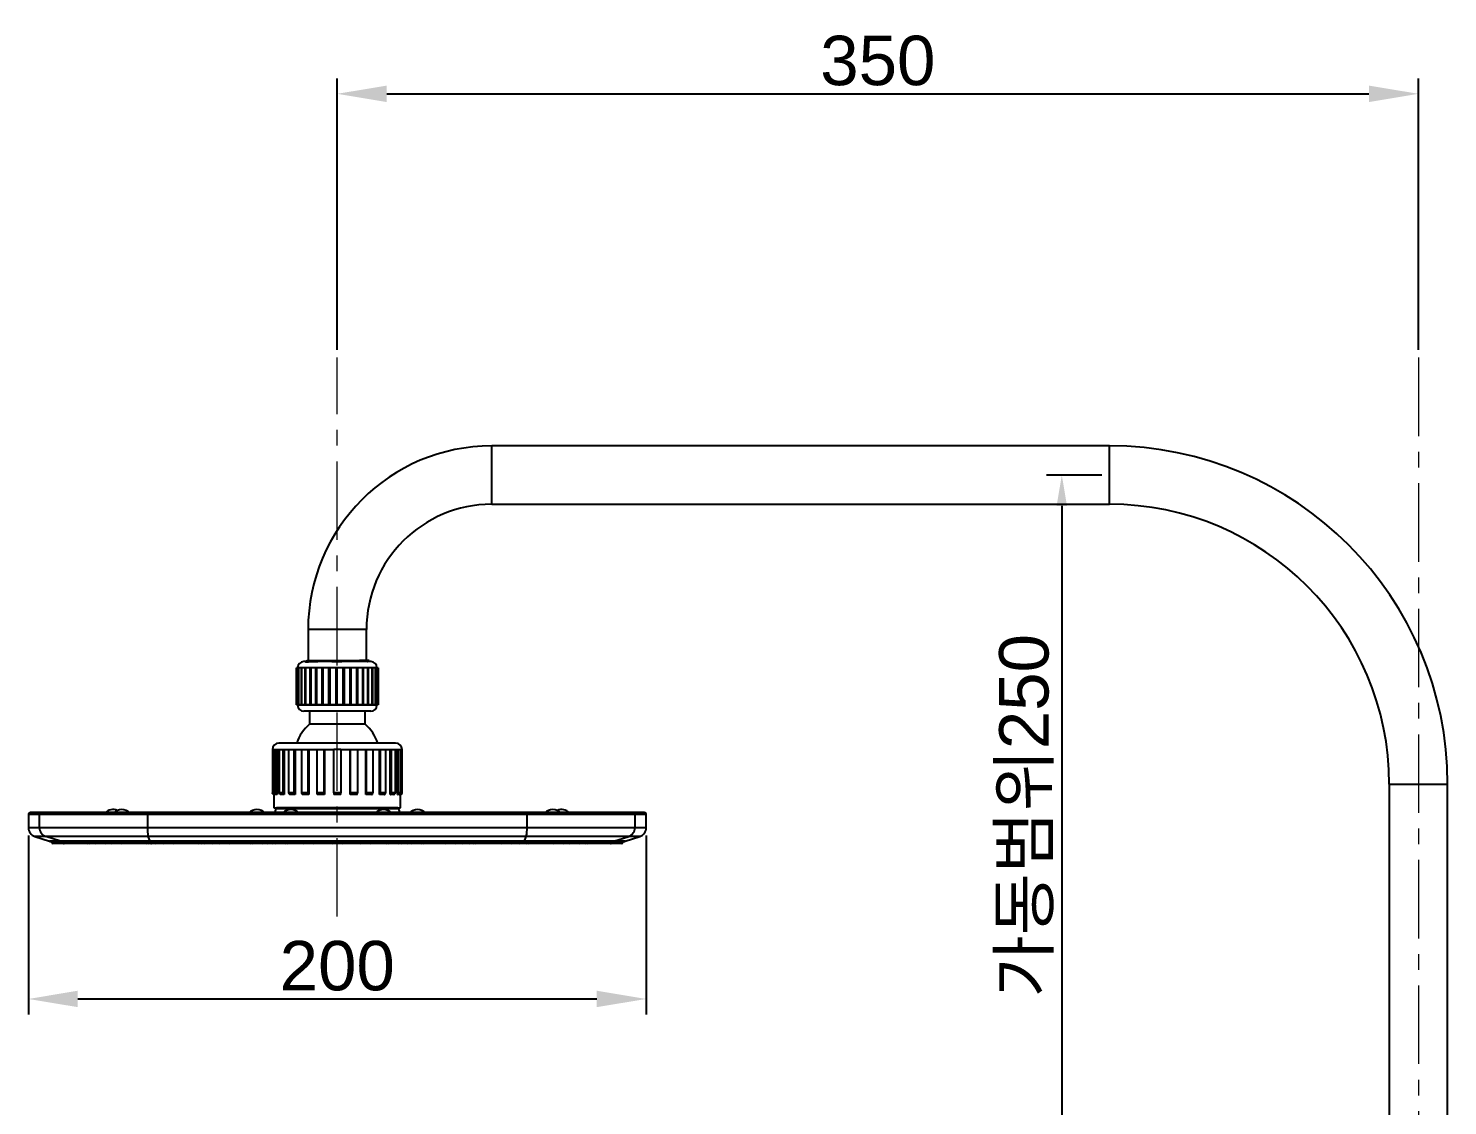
# Model space of a CAD drawing. Header units: millimetres. Extents: x 6110 to 6704, y -3675 to -2835.
# Drawn here: x 6465.3 to 6580.2, y -3145.5 to -3058.3 of the extents above; entities that cross this region are included whole.
import ezdxf

# ---------------------------------------------------------------- set-up
doc = ezdxf.new("R2010")
doc.units = ezdxf.units.MM
doc.header["$LTSCALE"] = 0.1
doc.linetypes.add('CENTERX2', pattern=[101.6, 63.5, -12.7, 12.7, -12.7])
doc.layers.get('0').update_dxf_attribs({"lineweight": 13})
doc.layers.add('CENTER', color=1, linetype='CENTERX2', lineweight=15)
doc.layers.add('DIM', color=3, linetype='Continuous', lineweight=9)
doc.styles.get("Standard").update_dxf_attribs({"font": 'arial.ttf'})
doc.dimstyles.new('ISO-25', dxfattribs={"dimtxt": 2.5, "dimasz": 2.5, "dimexe": 1.25, "dimexo": 0.625, "dimtad": 1, "dimlfac": 5, "dimtxsty": 'Standard', "dimcen": 2.5, "dimadec": 0, "dimazin": 0, "dimtfac": 1, "dimtmove": 0, "dimatfit": 3, "dimfxl": 0, "dimarcsym": 0})

# ---------------------------------------------------------------- blocks, each defined once
blk = doc.blocks.new('*D51')
at = {"layer": 'Defpoints', "color": 0}
for p in [(6552.84, -3094.47), (6548.98, -3149.6), (6552.84, -3149.6)]:
    blk.add_point(p, dxfattribs=at)
at = {"layer": 'DIM', "color": 0, "lineweight": -2}
for p, q in [((6552.22, -3094.47), (6547.73, -3094.47)), ((6548.98, -3096.97), (6548.98, -3147.1)), ((6552.22, -3149.6), (6547.73, -3149.6))]:
    blk.add_line(p, q, dxfattribs=at)
at = {"layer": 'DIM', "color": 0}
for points in [[(6548.56, -3096.97), (6549.4, -3096.97), (6548.98, -3094.47)], [(6548.56, -3147.1), (6549.4, -3147.1), (6548.98, -3149.6)]]:
    blk.add_solid(points, dxfattribs=at)
at = {"layer": 'DIM', "color": 0, "insert": (6546.12, -3122.03), "char_height": 2.5, "attachment_point": 5, "rotation": 90}
blk.add_mtext('{\\fGulim|b0|i0|c129|p50;\\H1.6x;가동범위\\fArial|b0|i0|c0|p34;250}', dxfattribs=at)
blk = doc.blocks.new('*D52')
at = {"layer": 'Defpoints', "color": 0}
for p in [(6577.84, -3063.62), (6490.34, -3084.97), (6577.84, -3084.97)]:
    blk.add_point(p, dxfattribs=at)
at = {"layer": 'DIM', "color": 0, "lineweight": -2}
for p, q in [((6490.34, -3084.34), (6490.34, -3062.37)), ((6577.84, -3084.34), (6577.84, -3062.37)), ((6494.34, -3063.62), (6573.84, -3063.62))]:
    blk.add_line(p, q, dxfattribs=at)
at = {"layer": 'DIM', "color": 0}
for points in [[(6494.34, -3062.96), (6494.34, -3064.29), (6490.34, -3063.62)], [(6573.84, -3062.96), (6573.84, -3064.29), (6577.84, -3063.62)]]:
    blk.add_solid(points, dxfattribs=at)
at = {"layer": 'DIM', "color": 0, "insert": (6534.09, -3060.95), "char_height": 4, "attachment_point": 5}
blk.add_mtext('350', dxfattribs=at)
blk = doc.blocks.new('*D55')
at = {"layer": 'Defpoints', "color": 0}
for p in [(6465.34, -3122.99), (6515.34, -3122.99), (6515.34, -3136.86)]:
    blk.add_point(p, dxfattribs=at)
at = {"layer": 'DIM', "color": 0, "lineweight": -2}
for p, q in [((6465.34, -3123.62), (6465.34, -3138.11)), ((6515.34, -3123.62), (6515.34, -3138.11)), ((6469.34, -3136.86), (6511.34, -3136.86))]:
    blk.add_line(p, q, dxfattribs=at)
at = {"layer": 'DIM', "color": 0}
for points in [[(6469.34, -3136.19), (6469.34, -3137.52), (6465.34, -3136.86)], [(6511.34, -3136.19), (6511.34, -3137.52), (6515.34, -3136.86)]]:
    blk.add_solid(points, dxfattribs=at)
at = {"layer": 'DIM', "color": 0, "insert": (6490.34, -3134.19), "char_height": 4, "attachment_point": 5}
blk.add_mtext('200', dxfattribs=at)

msp = doc.modelspace()

# ---------------------------------------------------------------- linework, layer by layer
at = {"linetype": 'Continuous', "lineweight": 25}
for p, q in [((6552.8418, -3092.1081), (6502.8418, -3092.1081)), ((6502.8418, -3094.4705), (6502.8418, -3092.1081)), ((6552.8418, -3094.4705), (6552.8418, -3092.1081)), ((6502.8418, -3096.8331), (6502.8418, -3094.4705)), ((6552.8418, -3096.8331), (6552.8418, -3094.4705)), ((6502.8418, -3096.8331), (6552.8418, -3096.8331)), ((6487.9793, -3106.9706), (6487.9793, -3109.4706)), ((6490.3418, -3106.9706), (6487.9793, -3106.9706)), ((6492.7043, -3106.9706), (6490.3418, -3106.9706)), ((6492.7043, -3109.4706), (6492.7043, -3106.9706)), ((6487.0293, -3113.058), (6487.0293, -3110.0581)), ((6487.06, -3110.0581), (6487.0293, -3110.0581)), ((6487.06, -3110.0581), (6487.06, -3113.058)), ((6487.0797, -3110.0581), (6487.06, -3110.0581)), ((6487.0797, -3113.058), (6487.0797, -3110.0581)), ((6487.188, -3110.0581), (6487.0797, -3110.0581)), ((6487.188, -3110.0581), (6487.188, -3113.058)), ((6487.2291, -3110.0581), (6487.188, -3110.0581)), ((6487.2291, -3113.058), (6487.2291, -3110.0581)), ((6487.4119, -3110.0581), (6487.2291, -3110.0581)), ((6487.4119, -3110.0581), (6487.4119, -3113.058)), ((6487.4731, -3110.0581), (6487.4119, -3110.0581)), ((6487.4731, -3113.058), (6487.4731, -3110.0581)), ((6487.7247, -3110.0581), (6487.4731, -3110.0581)), ((6487.7247, -3110.0581), (6487.7247, -3113.058)), ((6487.8043, -3110.0581), (6487.7247, -3110.0581)), ((6487.8043, -3113.058), (6487.8043, -3110.0581)), ((6488.1171, -3110.0581), (6487.8043, -3110.0581)), ((6488.1171, -3110.0581), (6488.1171, -3113.058)), ((6488.1944, -3110.0581), (6488.1171, -3110.0581)), ((6488.1944, -3110.0581), (6488.1944, -3113.058)), ((6488.2126, -3113.058), (6488.2126, -3110.0581)), ((6488.577, -3110.0581), (6488.2126, -3110.0581)), ((6488.577, -3110.0581), (6488.577, -3113.058)), ((6488.6419, -3110.0581), (6488.577, -3110.0581)), ((6488.6419, -3110.0581), (6488.6419, -3113.058)), ((6488.6856, -3110.0581), (6488.6419, -3110.0581)), ((6488.6856, -3113.058), (6488.6856, -3110.0581)), ((6489.0906, -3110.0581), (6488.6856, -3110.0581)), ((6489.0906, -3110.0581), (6489.0906, -3113.058)), ((6489.1411, -3110.0581), (6489.0906, -3110.0581)), ((6489.2431, -3110.0581), (6489.1411, -3110.0581)), ((6489.1411, -3110.0581), (6489.1411, -3113.058)), ((6489.2089, -3113.058), (6489.2089, -3110.0581)), ((6489.6422, -3110.0581), (6489.2089, -3110.0581)), ((6489.6422, -3110.0581), (6489.6422, -3113.058)), ((6489.6768, -3110.0581), (6489.6422, -3110.0581)), ((6489.6768, -3110.0581), (6489.6768, -3113.058)), ((6489.784, -3110.0581), (6489.6768, -3110.0581)), ((6489.7666, -3113.058), (6489.7666, -3110.0581)), ((6490.2151, -3110.0581), (6489.7666, -3110.0581)), ((6490.2151, -3110.0581), (6490.2151, -3113.058)), ((6490.2326, -3110.0581), (6490.2151, -3110.0581)), ((6490.2326, -3110.0581), (6490.2326, -3113.058)), ((6490.3418, -3110.0581), (6490.2326, -3110.0581)), ((6490.7918, -3110.0581), (6490.3418, -3110.0581)), ((6490.3418, -3113.058), (6490.3418, -3110.0581)), ((6490.7918, -3110.0581), (6490.7918, -3113.058)), ((6490.8997, -3110.0581), (6490.7918, -3110.0581)), ((6490.8997, -3113.058), (6490.8997, -3110.0581)), ((6490.917, -3110.0581), (6490.8997, -3110.0581)), ((6490.917, -3113.058), (6490.917, -3110.0581)), ((6491.3549, -3110.0581), (6490.917, -3110.0581)), ((6491.4406, -3110.0581), (6491.3373, -3110.0581)), ((6491.3549, -3110.0581), (6491.3549, -3113.058)), ((6491.4406, -3113.058), (6491.4406, -3110.0581)), ((6491.4748, -3110.0581), (6491.4406, -3110.0581)), ((6491.4748, -3113.058), (6491.4748, -3110.0581)), ((6491.8871, -3110.0581), (6491.4748, -3110.0581)), ((6491.9481, -3110.0581), (6491.8526, -3110.0581)), ((6491.8871, -3110.0581), (6491.8871, -3113.058)), ((6491.9481, -3113.058), (6491.9481, -3110.0581)), ((6491.9981, -3110.0581), (6491.9481, -3110.0581)), ((6491.9981, -3113.058), (6491.9981, -3110.0581)), ((6492.3724, -3110.0581), (6491.9981, -3110.0581)), ((6492.9168, -3109.4706), (6492.1507, -3109.4706)), ((6492.3724, -3110.0581), (6492.3724, -3113.058)), ((6492.4068, -3110.0581), (6492.3724, -3110.0581)), ((6492.4068, -3113.058), (6492.4068, -3110.0581)), ((6492.4711, -3110.0581), (6492.4068, -3110.0581)), ((6492.4711, -3113.058), (6492.4711, -3110.0581)), ((6492.796, -3110.0581), (6492.4711, -3110.0581)), ((6492.796, -3110.0581), (6492.796, -3113.058)), ((6492.8027, -3113.058), (6492.8027, -3110.0581)), ((6492.8793, -3110.0581), (6492.8027, -3110.0581)), ((6492.8793, -3113.058), (6492.8793, -3110.0581)), ((6493.1451, -3110.0581), (6492.8793, -3110.0581)), ((6493.1451, -3110.0581), (6493.1451, -3113.058)), ((6493.2105, -3110.0581), (6493.1451, -3110.0581)), ((6493.2105, -3113.058), (6493.2105, -3110.0581)), ((6493.4089, -3110.0581), (6493.2105, -3110.0581)), ((6493.4089, -3110.0581), (6493.4089, -3113.058)), ((6493.4546, -3110.0581), (6493.4089, -3110.0581)), ((6493.4546, -3113.058), (6493.4546, -3110.0581)), ((6493.5796, -3110.0581), (6493.4546, -3110.0581)), ((6493.5796, -3110.0581), (6493.5796, -3113.058)), ((6493.604, -3110.0581), (6493.5796, -3110.0581)), ((6493.604, -3113.058), (6493.604, -3110.0581)), ((6493.6519, -3110.0581), (6493.604, -3110.0581)), ((6493.6519, -3110.0581), (6493.6519, -3113.058)), ((6493.6543, -3110.0581), (6493.6519, -3110.0581)), ((6493.6543, -3113.058), (6493.6543, -3110.0581)), ((6487.06, -3113.058), (6487.0293, -3113.058)), ((6487.0797, -3113.058), (6487.06, -3113.058)), ((6487.188, -3113.058), (6487.0797, -3113.058)), ((6487.1293, -3113.058), (6487.1293, -3113.0831)), ((6490.3049, -3113.0831), (6487.1293, -3113.0831)), ((6487.2291, -3113.058), (6487.188, -3113.058)), ((6487.4119, -3113.058), (6487.2291, -3113.058)), ((6487.4731, -3113.058), (6487.4119, -3113.058)), ((6487.7247, -3113.058), (6487.4731, -3113.058)), ((6487.8043, -3113.058), (6487.7247, -3113.058)), ((6488.1171, -3113.058), (6487.8043, -3113.058)), ((6488.0918, -3113.583), (6488.0918, -3114.6331)), ((6488.1944, -3113.058), (6488.1171, -3113.058)), ((6488.577, -3113.058), (6488.2126, -3113.058)), ((6488.6419, -3113.058), (6488.577, -3113.058)), ((6489.0906, -3113.058), (6488.6856, -3113.058)), ((6489.1411, -3113.058), (6489.0906, -3113.058)), ((6489.6422, -3113.058), (6489.2089, -3113.058)), ((6489.6768, -3113.058), (6489.6422, -3113.058)), ((6490.2151, -3113.058), (6489.7666, -3113.058)), ((6490.2326, -3113.058), (6490.2151, -3113.058)), ((6493.5543, -3113.0831), (6490.3049, -3113.0831)), ((6490.7918, -3113.058), (6490.3418, -3113.058)), ((6490.8997, -3113.058), (6490.917, -3113.058)), ((6491.3549, -3113.058), (6490.917, -3113.058)), ((6491.4406, -3113.058), (6491.4748, -3113.058)), ((6491.8871, -3113.058), (6491.4748, -3113.058)), ((6491.9481, -3113.058), (6491.9981, -3113.058)), ((6492.3724, -3113.058), (6491.9981, -3113.058)), ((6492.4068, -3113.058), (6492.4711, -3113.058)), ((6492.796, -3113.058), (6492.4711, -3113.058)), ((6492.5918, -3114.6331), (6492.5918, -3113.583)), ((6492.8027, -3113.058), (6492.8793, -3113.058)), ((6493.1451, -3113.058), (6492.8793, -3113.058)), ((6493.1451, -3113.058), (6493.2105, -3113.058)), ((6493.4089, -3113.058), (6493.2105, -3113.058)), ((6493.4089, -3113.058), (6493.4546, -3113.058)), ((6493.5796, -3113.058), (6493.4546, -3113.058)), ((6493.5543, -3113.0831), (6493.5543, -3113.058)), ((6493.5796, -3113.058), (6493.604, -3113.058)), ((6493.6519, -3113.058), (6493.604, -3113.058)), ((6493.6519, -3113.058), (6493.6543, -3113.058)), ((6492.5918, -3114.6331), (6488.0918, -3114.6331)), ((6485.0918, -3116.6812), (6485.0918, -3120.1813)), ((6485.0918, -3116.6812), (6485.0997, -3116.6812)), ((6485.0997, -3116.6812), (6485.2039, -3116.6812)), ((6485.0997, -3116.6812), (6485.0997, -3120.1813)), ((6485.2039, -3116.6812), (6485.3527, -3116.6812)), ((6485.2039, -3120.1813), (6485.2039, -3116.6812)), ((6485.3527, -3116.6812), (6485.6583, -3116.6812)), ((6485.3527, -3116.6812), (6485.3527, -3120.1813)), ((6485.4737, -3116.6812), (6485.4737, -3120.3062)), ((6485.6583, -3116.6812), (6485.9458, -3116.6812)), ((6485.6583, -3120.1813), (6485.6583, -3116.6812)), ((6485.9458, -3116.6812), (6486.4318, -3116.6812)), ((6485.9458, -3116.6812), (6485.9458, -3120.1813)), ((6486.0542, -3116.6812), (6486.0542, -3120.3062)), ((6486.4318, -3116.6812), (6486.8384, -3116.6812)), ((6486.4318, -3120.1813), (6486.4318, -3116.6812)), ((6486.8384, -3116.6812), (6487.4718, -3116.6812)), ((6486.8384, -3116.6812), (6486.8384, -3120.1813)), ((6486.9269, -3116.6812), (6486.9269, -3120.3062)), ((6487.4718, -3116.6812), (6487.9698, -3116.6812)), ((6487.4718, -3120.1813), (6487.4718, -3116.6812)), ((6487.9698, -3116.6812), (6488.7074, -3116.6812)), ((6487.9698, -3116.6812), (6487.9698, -3120.1813)), ((6488.0323, -3116.6812), (6488.0323, -3120.3062)), ((6488.7074, -3116.6812), (6489.2628, -3116.6812)), ((6488.7074, -3120.1813), (6488.7074, -3116.6812)), ((6489.2628, -3116.6812), (6490.0543, -3116.6812)), ((6489.2628, -3116.6812), (6489.2628, -3120.1813)), ((6489.2952, -3116.6812), (6489.2952, -3120.3062)), ((6490.6293, -3116.6812), (6490.0543, -3116.6812)), ((6490.0543, -3120.1813), (6490.0543, -3116.6812)), ((6490.6293, -3116.6812), (6491.4209, -3116.6812)), ((6490.6293, -3116.6812), (6490.6293, -3120.1813)), ((6491.3885, -3120.3062), (6491.3885, -3116.6812)), ((6491.4209, -3116.6812), (6491.9763, -3116.6812)), ((6491.4209, -3120.1813), (6491.4209, -3116.6812)), ((6491.9763, -3116.6812), (6492.7139, -3116.6812)), ((6491.9763, -3116.6812), (6491.9763, -3120.1813)), ((6492.6513, -3120.3062), (6492.6513, -3116.6812)), ((6492.7139, -3116.6812), (6493.2119, -3116.6812)), ((6492.7139, -3120.1813), (6492.7139, -3116.6812)), ((6493.2119, -3116.6812), (6493.8453, -3116.6812)), ((6493.2119, -3116.6812), (6493.2119, -3120.1813)), ((6493.7568, -3120.3062), (6493.7568, -3116.6812)), ((6493.8453, -3116.6812), (6494.2519, -3116.6812)), ((6493.8453, -3120.1813), (6493.8453, -3116.6812)), ((6494.2519, -3116.6812), (6494.7379, -3116.6812)), ((6494.2519, -3116.6812), (6494.2519, -3120.1813)), ((6494.6295, -3120.3062), (6494.6295, -3116.6812)), ((6494.7379, -3116.6812), (6495.0254, -3116.6812)), ((6494.7379, -3120.1813), (6494.7379, -3116.6812)), ((6495.0254, -3116.6812), (6495.3309, -3116.6812)), ((6495.0254, -3116.6812), (6495.0254, -3120.1813)), ((6495.21, -3120.3062), (6495.21, -3116.6812)), ((6495.3309, -3116.6812), (6495.4797, -3116.6812)), ((6495.3309, -3120.1813), (6495.3309, -3116.6812)), ((6495.4797, -3116.6812), (6495.5839, -3116.6812)), ((6495.4797, -3116.6812), (6495.4797, -3120.1813)), ((6495.5839, -3120.1813), (6495.5839, -3116.6812)), ((6495.5839, -3116.6812), (6495.5918, -3116.6812)), ((6495.5918, -3120.1813), (6495.5918, -3116.6812)), ((6575.4793, -3119.4706), (6575.4793, -3174.5867)), ((6575.4793, -3119.4706), (6577.8418, -3119.4706)), ((6577.8418, -3119.4706), (6580.2043, -3119.4706)), ((6580.2043, -3174.5956), (6580.2043, -3119.4706)), ((6485.0997, -3120.1813), (6485.0918, -3120.1813)), ((6485.3527, -3120.1813), (6485.2039, -3120.1813)), ((6485.2168, -3120.3062), (6485.2168, -3121.4062)), ((6485.2249, -3120.3062), (6485.2168, -3120.3062)), ((6485.2249, -3120.2505), (6485.2249, -3120.3062)), ((6485.4737, -3120.3062), (6485.3248, -3120.3062)), ((6485.9458, -3120.1813), (6485.6583, -3120.1813)), ((6486.0542, -3120.3062), (6485.7667, -3120.3062)), ((6486.8384, -3120.1813), (6486.4318, -3120.1813)), ((6486.9269, -3120.3062), (6486.5203, -3120.3062)), ((6487.9698, -3120.1813), (6487.4718, -3120.1813)), ((6488.0323, -3120.3062), (6487.5344, -3120.3062)), ((6489.2628, -3120.1813), (6488.7074, -3120.1813)), ((6489.2952, -3120.3062), (6488.7398, -3120.3062)), ((6490.6293, -3120.1813), (6490.0543, -3120.1813)), ((6490.6293, -3120.3062), (6490.0543, -3120.3062)), ((6491.9439, -3120.3062), (6491.3885, -3120.3062)), ((6491.9763, -3120.1813), (6491.4209, -3120.1813)), ((6493.1493, -3120.3062), (6492.6513, -3120.3062)), ((6493.2119, -3120.1813), (6492.7139, -3120.1813)), ((6494.1633, -3120.3062), (6493.7568, -3120.3062)), ((6494.2519, -3120.1813), (6493.8453, -3120.1813)), ((6494.917, -3120.3062), (6494.6295, -3120.3062)), ((6495.0254, -3120.1813), (6494.7379, -3120.1813)), ((6495.3588, -3120.3062), (6495.21, -3120.3062)), ((6495.4797, -3120.1813), (6495.3309, -3120.1813)), ((6495.4588, -3120.3062), (6495.4588, -3120.2505)), ((6495.4668, -3120.3062), (6495.4588, -3120.3062)), ((6495.4668, -3121.4062), (6495.4668, -3120.3062)), ((6495.5918, -3120.1813), (6495.5839, -3120.1813)), ((6465.3418, -3121.9062), (6465.3418, -3122.9907)), ((6465.3418, -3121.9062), (6466.2447, -3121.9062)), ((6466.2447, -3121.9062), (6474.9796, -3121.9062)), ((6466.2447, -3122.9907), (6466.2447, -3121.9062)), ((6474.9796, -3121.9062), (6505.7041, -3121.9062)), ((6474.9796, -3121.9062), (6474.9796, -3122.9907)), ((6485.2168, -3121.4062), (6490.3418, -3121.4062)), ((6485.3898, -3121.4517), (6495.2939, -3121.4517)), ((6490.3418, -3121.4062), (6495.4668, -3121.4062)), ((6505.7041, -3122.9907), (6505.7041, -3121.9062)), ((6505.7041, -3121.9062), (6514.439, -3121.9062)), ((6514.439, -3122.9907), (6514.439, -3121.9062)), ((6514.439, -3121.9062), (6515.3418, -3121.9062)), ((6515.3418, -3122.9907), (6515.3418, -3121.9062)), ((6465.3418, -3122.9907), (6466.2447, -3122.9907)), ((6466.2447, -3122.9907), (6474.9796, -3122.9907)), ((6474.9796, -3122.9907), (6505.7041, -3122.9907)), ((6505.7041, -3122.9907), (6514.439, -3122.9907)), ((6514.439, -3122.9907), (6515.3418, -3122.9907)), ((6465.8547, -3123.7022), (6467.0523, -3124.1014)), ((6466.7556, -3123.7022), (6465.8547, -3123.7022)), ((6475.0426, -3123.7022), (6466.7556, -3123.7022)), ((6467.9489, -3124.1014), (6466.7556, -3123.7022)), ((6467.9489, -3124.1014), (6467.0523, -3124.1014)), ((6467.0918, -3124.1078), (6467.9883, -3124.1078)), ((6467.2168, -3124.1078), (6467.2168, -3124.1562)), ((6468.1129, -3124.1562), (6467.2168, -3124.1562)), ((6475.1898, -3124.1014), (6467.9489, -3124.1014)), ((6467.9883, -3124.1078), (6475.1946, -3124.1078)), ((6468.1129, -3124.1562), (6468.1129, -3124.1078)), ((6475.21, -3124.1562), (6468.1129, -3124.1562)), ((6505.6411, -3123.7022), (6475.0426, -3123.7022)), ((6475.1898, -3124.1014), (6475.0426, -3123.7022)), ((6505.4939, -3124.1014), (6475.1898, -3124.1014)), ((6475.21, -3124.1562), (6475.21, -3124.1014)), ((6505.4737, -3124.1562), (6475.21, -3124.1562)), ((6505.4737, -3124.1562), (6505.4737, -3124.1014)), ((6512.5708, -3124.1562), (6505.4737, -3124.1562)), ((6505.489, -3124.1078), (6512.6953, -3124.1078)), ((6505.4939, -3124.1014), (6505.6411, -3123.7022)), ((6512.7347, -3124.1014), (6505.4939, -3124.1014)), ((6513.928, -3123.7022), (6505.6411, -3123.7022)), ((6512.5708, -3124.1562), (6512.5708, -3124.1078)), ((6513.4668, -3124.1562), (6512.5708, -3124.1562)), ((6512.6953, -3124.1078), (6513.5918, -3124.1078)), ((6512.7347, -3124.1014), (6513.928, -3123.7022)), ((6513.6314, -3124.1014), (6512.7347, -3124.1014)), ((6513.4668, -3124.1562), (6513.4668, -3124.1078)), ((6513.6314, -3124.1014), (6514.829, -3123.7022)), ((6514.829, -3123.7022), (6513.928, -3123.7022))]:
    msp.add_line(p, q, dxfattribs=at)
for centre, radius, start, end in [((6502.8418, -3106.9706), 14.8625, 90, 180), ((6552.8418, -3119.4706), 27.3625, 0, 90), ((6502.8418, -3106.9706), 10.1375, 90, 180), ((6552.8418, -3119.4706), 22.6375, 0, 90), ((6487.6293, -3110.0581), 0.5, 90, 180), ((6493.0543, -3110.0581), 0.5, 0, 90), ((6487.6293, -3113.0831), 0.5, 180, 270), ((6493.0543, -3113.0831), 0.5, 270, 0), ((6490.3418, -3117.2813), 3.475, 130.352024, 160.950053), ((6490.3418, -3117.2813), 3.475, 18.939284, 49.647976), ((6485.6168, -3116.6812), 0.525, 90, 180), ((6495.0668, -3116.6812), 0.525, 0, 90), ((6485.2168, -3120.1812), 0.125, 180, 270), ((6495.4668, -3120.1812), 0.125, 270, 0), ((6465.4668, -3121.9062), 0.125, 90, 180), ((6466.3694, -3121.906), 0.1248, 90.09604, 180.109248), ((6472.2037, -3122.4687), 0.9375, 68.257004, 134.415309), ((6472.8983, -3122.4687), 0.9375, 90, 134.415309), ((6472.8983, -3122.4687), 0.9375, 45.584691, 90), ((6475.2452, -3121.8754), 0.2674, 159.380261, 186.61862), ((6483.8418, -3122.4687), 0.9375, 90, 134.415309), ((6483.8418, -3122.4687), 0.9375, 45.584691, 90), ((6484.8918, -3121.4062), 0.5, 311.144294, 354.784091), ((6485.4395, -3121.4562), 0.05, 90, 174.784091), ((6486.5918, -3122.4687), 0.9375, 90, 134.415309), ((6486.5918, -3122.4687), 0.9375, 45.584691, 90), ((6494.0918, -3122.4687), 0.9375, 90, 134.415309), ((6494.0918, -3122.4687), 0.9375, 45.584691, 90), ((6495.2441, -3121.4562), 0.05, 5.215909, 90), ((6495.7918, -3121.4062), 0.5, 185.215909, 229.620883), ((6496.8418, -3122.4687), 0.9375, 90, 134.415309), ((6496.8418, -3122.4687), 0.9375, 45.584691, 90), ((6505.4384, -3121.8755), 0.2675, 353.391417, 20.62316), ((6507.7854, -3122.4687), 0.9375, 90, 134.415309), ((6507.7854, -3122.4687), 0.9375, 45.584691, 90), ((6508.48, -3122.4687), 0.9375, 45.584691, 111.742968), ((6514.3142, -3121.906), 0.1248, 359.889329, 89.905384), ((6515.2168, -3121.9062), 0.125, 0, 90), ((6466.0918, -3122.9907), 0.75, 180, 251.565051), ((6466.9944, -3122.9915), 0.7498, 179.939075, 251.427911), ((6477.7958, -3123.0998), 2.8184, 177.78083, 192.341611), ((6502.8878, -3123.0998), 2.8184, 347.657801, 2.218567), ((6513.6892, -3122.9915), 0.7498, 288.572089, 0.060925), ((6514.5918, -3122.9907), 0.75, 288.434949, 0), ((6467.0918, -3123.9828), 0.125, 251.565051, 270), ((6467.3418, -3124.1562), 0.125, 180, 270), ((6468.2377, -3124.1565), 0.1248, 179.882048, 269.899005), ((6470.1547, -3124.1562), 0.125, 187.494717, 257.36955), ((6470.2829, -3124.1562), 0.125, 187.494717, 270), ((6470.7955, -3124.1562), 0.125, 187.494717, 270), ((6471.5553, -3124.1562), 0.125, 270, 352.505283), ((6472.0838, -3124.1562), 0.125, 187.494717, 270), ((6472.8437, -3124.1562), 0.125, 270, 352.505283), ((6474.9111, -3124.1562), 0.125, 187.494717, 262.704344), ((6475.0585, -3124.1562), 0.125, 187.494717, 270), ((6475.4755, -3124.187), 0.2673, 173.37931, 200.631959), ((6475.6479, -3124.1562), 0.125, 187.494717, 270), ((6476.2661, -3124.1562), 0.125, 187.494717, 270), ((6477.0259, -3124.1562), 0.125, 270, 352.505283), ((6479.1704, -3124.1562), 0.125, 187.494717, 270), ((6479.3458, -3124.1562), 0.125, 187.494717, 270), ((6479.6378, -3124.1562), 0.125, 187.494717, 270), ((6480.2566, -3124.1562), 0.125, 187.494717, 270), ((6480.8202, -3124.1562), 0.125, 187.494717, 270), ((6481.5801, -3124.1562), 0.125, 270, 352.505283), ((6483.4037, -3124.1562), 0.125, 187.494717, 256.555063), ((6483.5292, -3124.1562), 0.125, 187.494717, 270), ((6484.289, -3124.1562), 0.125, 270, 352.505283), ((6484.7134, -3124.1562), 0.125, 187.494717, 270), ((6485.1044, -3124.1562), 0.125, 187.494717, 270), ((6485.3877, -3124.1562), 0.125, 187.494717, 270), ((6486.1476, -3124.1562), 0.125, 270, 352.505283), ((6486.3217, -3124.1562), 0.125, 270, 352.505283), ((6487.644, -3124.1562), 0.125, 187.494717, 270), ((6488.4038, -3124.1562), 0.125, 270, 352.505283), ((6489.9619, -3124.1562), 0.125, 187.494717, 270), ((6490.7217, -3124.1562), 0.125, 270, 352.505283), ((6492.2799, -3124.1562), 0.125, 187.494717, 270), ((6493.0397, -3124.1562), 0.125, 270, 352.505283), ((6494.3619, -3124.1562), 0.125, 187.494717, 270), ((6494.5361, -3124.1562), 0.125, 187.494717, 270), ((6495.2959, -3124.1562), 0.125, 270, 352.505283), ((6495.5792, -3124.1562), 0.125, 270, 352.505283), ((6495.9703, -3124.1562), 0.125, 270, 352.505283), ((6496.3947, -3124.1562), 0.125, 187.494717, 270), ((6497.1545, -3124.1562), 0.125, 270, 352.505283), ((6497.2799, -3124.1562), 0.125, 283.47875, 352.505283), ((6499.1036, -3124.1562), 0.125, 187.494717, 270), ((6499.8634, -3124.1562), 0.125, 270, 352.505283), ((6500.427, -3124.1562), 0.125, 270, 352.505283), ((6501.0458, -3124.1562), 0.125, 270, 352.505283), ((6501.3379, -3124.1562), 0.125, 270, 352.505283), ((6501.5133, -3124.1562), 0.125, 270, 352.505283), ((6503.6578, -3124.1562), 0.125, 187.494717, 270), ((6504.4176, -3124.1562), 0.125, 270, 352.505283), ((6505.0358, -3124.1562), 0.125, 270, 352.505283), ((6505.2078, -3124.187), 0.2676, 339.381973, 6.606758), ((6505.6251, -3124.1562), 0.125, 270, 352.505283), ((6505.7726, -3124.1562), 0.125, 277.125021, 352.505283), ((6507.84, -3124.1562), 0.125, 187.494717, 270), ((6508.5998, -3124.1562), 0.125, 270, 352.505283), ((6509.1283, -3124.1562), 0.125, 187.494717, 270), ((6509.8882, -3124.1562), 0.125, 270, 352.505283), ((6510.4008, -3124.1562), 0.125, 270, 352.505283), ((6510.529, -3124.1562), 0.125, 282.694426, 352.505283), ((6512.446, -3124.1565), 0.1248, 270.103849, 0.111671), ((6513.3418, -3124.1562), 0.125, 270, 0), ((6513.5918, -3123.9828), 0.125, 270, 288.434949), ((6475.3042, -3124.1562), 0.125, 237.839603, 270)]:
    msp.add_arc(centre, radius, start, end, dxfattribs=at)
for points, knots in [([(6490.3418, -3109.5581), (6490.1764, -3109.5581), (6489.8356, -3109.5581), (6489.3301, -3109.5581), (6488.8439, -3109.5581), (6488.4102, -3109.5581), (6488.0574, -3109.5581), (6487.8072, -3109.5581), (6487.6563, -3109.5581), (6487.6381, -3109.5581), (6487.6293, -3109.5581)], [0, 0, 0, 0, 0.116516908, 0.240011601, 0.368641908, 0.500001033, 0.631360158, 0.759989659, 0.883484837, 1, 1, 1, 1]), ([(6487.7731, -3109.5878), (6487.7718, -3109.5875), (6487.745, -3109.5826), (6487.8924, -3109.5724), (6488.2229, -3109.5572), (6488.7546, -3109.5434), (6489.4113, -3109.5282), (6490.1488, -3109.5134), (6490.8995, -3109.4995), (6491.5995, -3109.4844), (6491.9716, -3109.4751), (6492.1507, -3109.4706)], [0, 0, 0, 0, 0.0060971, 0.13129175, 0.25750503, 0.38093232, 0.50696898, 0.63248164, 0.75616627, 0.88260101, 1, 1, 1, 1]), ([(6487.9401, -3109.4884), (6487.9114, -3109.505), (6487.8713, -3109.5282), (6487.8311, -3109.5514), (6487.8196, -3109.5581)], [0, 0, 0, 0, 0.7132686, 1, 1, 1, 1]), ([(6487.9438, -3109.4884), (6487.9429, -3109.4882), (6487.9183, -3109.4831), (6488.0049, -3109.4773), (6488.1017, -3109.4714), (6488.1161, -3109.4706)], [0, 0, 0, 0, 0.03149354, 0.85637218, 1, 1, 1, 1]), ([(6488.1161, -3109.4706), (6488.1715, -3109.4706), (6488.3323, -3109.4706), (6488.786, -3109.4706), (6489.4938, -3109.4706), (6490.3165, -3109.4706), (6491.1601, -3109.4706), (6491.7754, -3109.4706), (6492.071, -3109.4706), (6492.1507, -3109.4706)], [0, 0, 0, 0, 0.08693182, 0.25258481, 0.41967111, 0.59005834, 0.76033447, 0.93533082, 1, 1, 1, 1]), ([(6489.9133, -3109.5581), (6489.9933, -3109.5564), (6490.3117, -3109.5499), (6490.9032, -3109.5392), (6491.6054, -3109.5238), (6492.2072, -3109.5095), (6492.6255, -3109.4958), (6492.8709, -3109.4823), (6492.9017, -3109.4744), (6492.9168, -3109.4706)], [0, 0, 0, 0, 0.05552368, 0.22085505, 0.38986241, 0.55613305, 0.7228045, 0.86454235, 1, 1, 1, 1]), ([(6493.0543, -3109.5581), (6493.0455, -3109.5581), (6493.0274, -3109.5581), (6492.8765, -3109.5581), (6492.6262, -3109.5581), (6492.2734, -3109.5581), (6491.8397, -3109.5581), (6491.3536, -3109.5581), (6490.8481, -3109.5581), (6490.5073, -3109.5581), (6490.3418, -3109.5581)], [0, 0, 0, 0, 0.11651537, 0.24001076, 0.36864049, 0.49999984, 0.63135919, 0.75998972, 0.88348463, 1, 1, 1, 1]), ([(6492.7302, -3109.5749), (6492.7587, -3109.5584), (6492.8157, -3109.5252), (6492.8728, -3109.4922), (6492.9013, -3109.4756)], [0, 0, 0, 0, 0.50002388, 1, 1, 1, 1]), ([(6490.3418, -3113.583), (6490.1764, -3113.583), (6489.8356, -3113.583), (6489.3301, -3113.583), (6488.8439, -3113.583), (6488.4102, -3113.583), (6488.0574, -3113.583), (6487.8072, -3113.583), (6487.6563, -3113.583), (6487.6381, -3113.583), (6487.6293, -3113.583)], [0, 0, 0, 0, 0.116516908, 0.240011601, 0.368641908, 0.500001033, 0.631360158, 0.759989659, 0.883484837, 1, 1, 1, 1]), ([(6493.0543, -3113.583), (6493.0455, -3113.583), (6493.0274, -3113.583), (6492.8765, -3113.583), (6492.6262, -3113.583), (6492.2734, -3113.583), (6491.8397, -3113.583), (6491.3536, -3113.583), (6490.8481, -3113.583), (6490.5073, -3113.583), (6490.3418, -3113.583)], [0, 0, 0, 0, 0.11651537, 0.24001076, 0.36864049, 0.49999984, 0.63135919, 0.75998972, 0.88348463, 1, 1, 1, 1]), ([(6490.3416, -3116.1562), (6490.0534, -3116.1562), (6489.4598, -3116.1562), (6488.5793, -3116.1562), (6487.7325, -3116.1562), (6486.9769, -3116.1562), (6486.4639, -3116.1562), (6486.139, -3116.1562), (6485.8816, -3116.1562), (6485.6635, -3116.1562), (6485.6321, -3116.1562), (6485.6168, -3116.1562)], [0, 0, 0, 0, 0.11649761, 0.23997274, 0.36858053, 0.49991776, 0.63125401, 0.69563168, 0.76002777, 0.88350276, 1, 1, 1, 1]), ([(6495.0668, -3116.1562), (6495.0485, -3116.1562), (6495.0124, -3116.1562), (6494.7289, -3116.1562), (6494.2981, -3116.1562), (6493.7139, -3116.1562), (6492.9887, -3116.1562), (6492.1531, -3116.1562), (6491.2576, -3116.1562), (6490.6436, -3116.1562), (6490.3416, -3116.1562)], [0, 0, 0, 0, 0.12749161, 0.25249398, 0.37344278, 0.49709859, 0.62403591, 0.75182187, 0.87792273, 1, 1, 1, 1]), ([(6485.2249, -3120.3062), (6485.2108, -3120.3049), (6485.1826, -3120.3021), (6485.1451, -3120.2805), (6485.1167, -3120.2487), (6485.1018, -3120.2136), (6485.1003, -3120.1904), (6485.0997, -3120.1813)], [0, 0, 0, 0, 0.21514436, 0.43028445, 0.64522544, 0.85991504, 1, 1, 1, 1]), ([(6485.3248, -3120.3062), (6485.3112, -3120.3049), (6485.284, -3120.3021), (6485.2477, -3120.2805), (6485.2204, -3120.2487), (6485.206, -3120.2136), (6485.2045, -3120.1904), (6485.2039, -3120.1813)], [0, 0, 0, 0, 0.21510159, 0.43028525, 0.6452032, 0.85991284, 1, 1, 1, 1]), ([(6485.4737, -3120.3062), (6485.4601, -3120.3049), (6485.4328, -3120.3021), (6485.3966, -3120.2805), (6485.3692, -3120.2487), (6485.3548, -3120.2136), (6485.3533, -3120.1904), (6485.3527, -3120.1813)], [0, 0, 0, 0, 0.21513257, 0.43028738, 0.6452245, 0.85991116, 1, 1, 1, 1]), ([(6485.7667, -3120.3062), (6485.7545, -3120.3049), (6485.7301, -3120.3021), (6485.6976, -3120.2805), (6485.673, -3120.2487), (6485.6601, -3120.2136), (6485.6588, -3120.1904), (6485.6583, -3120.1813)], [0, 0, 0, 0, 0.2151542, 0.43031542, 0.64522436, 0.85991651, 1, 1, 1, 1]), ([(6486.0542, -3120.3062), (6486.042, -3120.3049), (6486.0176, -3120.3021), (6485.9851, -3120.2805), (6485.9605, -3120.2487), (6485.9476, -3120.2136), (6485.9463, -3120.1904), (6485.9458, -3120.1813)], [0, 0, 0, 0, 0.215107919, 0.4302908, 0.64521401, 0.85991115, 1, 1, 1, 1]), ([(6486.5203, -3120.3062), (6486.5104, -3120.3049), (6486.4904, -3120.3021), (6486.4639, -3120.2805), (6486.4439, -3120.2487), (6486.4333, -3120.2136), (6486.4322, -3120.1904), (6486.4318, -3120.1813)], [0, 0, 0, 0, 0.21510177, 0.43028791, 0.64521268, 0.85991049, 1, 1, 1, 1]), ([(6486.9269, -3120.3062), (6486.9169, -3120.3049), (6486.897, -3120.3021), (6486.8705, -3120.2805), (6486.8504, -3120.2487), (6486.8399, -3120.2136), (6486.8388, -3120.1904), (6486.8384, -3120.1813)], [0, 0, 0, 0, 0.21512767, 0.43028962, 0.64521375, 0.85991091, 1, 1, 1, 1]), ([(6487.5344, -3120.3062), (6487.5273, -3120.3049), (6487.5132, -3120.3021), (6487.4945, -3120.2805), (6487.4803, -3120.2487), (6487.4728, -3120.2136), (6487.4721, -3120.1904), (6487.4718, -3120.1813)], [0, 0, 0, 0, 0.21514096, 0.43027886, 0.64521525, 0.85991291, 1, 1, 1, 1]), ([(6488.0323, -3120.3062), (6488.0253, -3120.3049), (6488.0112, -3120.3021), (6487.9924, -3120.2805), (6487.9783, -3120.2487), (6487.9708, -3120.2136), (6487.97, -3120.1904), (6487.9698, -3120.1813)], [0, 0, 0, 0, 0.21510923, 0.43027677, 0.64521395, 0.85991239, 1, 1, 1, 1]), ([(6488.7398, -3120.3062), (6488.7361, -3120.3049), (6488.7288, -3120.3021), (6488.7191, -3120.2805), (6488.7118, -3120.2487), (6488.7079, -3120.2136), (6488.7075, -3120.1904), (6488.7074, -3120.1813)], [0, 0, 0, 0, 0.21510031, 0.4302913, 0.64520797, 0.8599126, 1, 1, 1, 1]), ([(6489.2952, -3120.3062), (6489.2915, -3120.3049), (6489.2842, -3120.3021), (6489.2745, -3120.2805), (6489.2672, -3120.2487), (6489.2633, -3120.2136), (6489.2629, -3120.1904), (6489.2628, -3120.1813)], [0, 0, 0, 0, 0.21513257, 0.43028738, 0.6452245, 0.85991116, 1, 1, 1, 1]), ([(6490.0543, -3120.1813), (6490.0543, -3120.1953), (6490.0543, -3120.2234), (6490.0543, -3120.2608), (6490.0543, -3120.289), (6490.0543, -3120.3041), (6490.0543, -3120.3056), (6490.0543, -3120.3062)], [0, 0, 0, 0, 0.21418042, 0.428559831, 0.642950715, 0.857673238, 1, 1, 1, 1]), ([(6490.6293, -3120.3062), (6490.6293, -3120.3049), (6490.6293, -3120.3021), (6490.6293, -3120.2805), (6490.6293, -3120.2487), (6490.6293, -3120.2136), (6490.6293, -3120.1904), (6490.6293, -3120.1813)], [0, 0, 0, 0, 0.21514174, 0.43031252, 0.64522557, 0.85991256, 1, 1, 1, 1]), ([(6491.3885, -3120.3062), (6491.3921, -3120.3049), (6491.3994, -3120.3021), (6491.4091, -3120.2805), (6491.4165, -3120.2487), (6491.4203, -3120.2136), (6491.4207, -3120.1904), (6491.4209, -3120.1813)], [0, 0, 0, 0, 0.215132, 0.43028624, 0.64522278, 0.85991262, 1, 1, 1, 1]), ([(6491.9439, -3120.3062), (6491.9475, -3120.3049), (6491.9548, -3120.3021), (6491.9645, -3120.2805), (6491.9719, -3120.2487), (6491.9757, -3120.2136), (6491.9761, -3120.1904), (6491.9763, -3120.1813)], [0, 0, 0, 0, 0.21510031, 0.4302913, 0.64520797, 0.8599126, 1, 1, 1, 1]), ([(6492.6513, -3120.3062), (6492.6584, -3120.3049), (6492.6724, -3120.3021), (6492.6912, -3120.2805), (6492.7054, -3120.2487), (6492.7128, -3120.2136), (6492.7136, -3120.1904), (6492.7139, -3120.1813)], [0, 0, 0, 0, 0.215107919, 0.4302908, 0.64521401, 0.85991115, 1, 1, 1, 1]), ([(6493.1493, -3120.3062), (6493.1563, -3120.3049), (6493.1704, -3120.3021), (6493.1892, -3120.2805), (6493.2033, -3120.2487), (6493.2108, -3120.2136), (6493.2116, -3120.1904), (6493.2119, -3120.1813)], [0, 0, 0, 0, 0.21514096, 0.43027886, 0.64521525, 0.85991291, 1, 1, 1, 1]), ([(6493.7568, -3120.3062), (6493.7667, -3120.3049), (6493.7866, -3120.3021), (6493.8132, -3120.2805), (6493.8332, -3120.2487), (6493.8438, -3120.2136), (6493.8448, -3120.1904), (6493.8453, -3120.1813)], [0, 0, 0, 0, 0.21512767, 0.43028962, 0.64521375, 0.85991091, 1, 1, 1, 1]), ([(6494.1633, -3120.3062), (6494.1733, -3120.3049), (6494.1932, -3120.3021), (6494.2198, -3120.2805), (6494.2398, -3120.2487), (6494.2504, -3120.2136), (6494.2514, -3120.1904), (6494.2519, -3120.1813)], [0, 0, 0, 0, 0.21510177, 0.43028791, 0.64521268, 0.85991049, 1, 1, 1, 1]), ([(6494.6295, -3120.3062), (6494.6417, -3120.3049), (6494.6661, -3120.3021), (6494.6986, -3120.2805), (6494.7231, -3120.2487), (6494.7361, -3120.2136), (6494.7374, -3120.1904), (6494.7379, -3120.1813)], [0, 0, 0, 0, 0.215107919, 0.4302908, 0.64521401, 0.85991115, 1, 1, 1, 1]), ([(6494.917, -3120.3062), (6494.9292, -3120.3049), (6494.9536, -3120.3021), (6494.9861, -3120.2805), (6495.0106, -3120.2487), (6495.0235, -3120.2136), (6495.0249, -3120.1904), (6495.0254, -3120.1813)], [0, 0, 0, 0, 0.21512666, 0.43029285, 0.64522868, 0.85991327, 1, 1, 1, 1]), ([(6495.21, -3120.3062), (6495.2236, -3120.3049), (6495.2508, -3120.3021), (6495.2871, -3120.2805), (6495.3145, -3120.2487), (6495.3289, -3120.2136), (6495.3303, -3120.1904), (6495.3309, -3120.1813)], [0, 0, 0, 0, 0.21513257, 0.43028738, 0.6452245, 0.85991116, 1, 1, 1, 1]), ([(6495.3588, -3120.3062), (6495.3724, -3120.3049), (6495.3996, -3120.3021), (6495.4359, -3120.2805), (6495.4633, -3120.2487), (6495.4777, -3120.2136), (6495.4792, -3120.1904), (6495.4797, -3120.1813)], [0, 0, 0, 0, 0.21513698, 0.43028758, 0.64520465, 0.85991342, 1, 1, 1, 1]), ([(6495.4588, -3120.3062), (6495.4728, -3120.3049), (6495.501, -3120.3021), (6495.5386, -3120.2805), (6495.5669, -3120.2487), (6495.5818, -3120.2136), (6495.5833, -3120.1904), (6495.5839, -3120.1813)], [0, 0, 0, 0, 0.21514436, 0.43028445, 0.64522544, 0.85991504, 1, 1, 1, 1]), ([(6466.3692, -3121.7812), (6466.1592, -3121.7812), (6465.7393, -3121.7812), (6465.4766, -3121.7812), (6465.4963, -3121.7812), (6465.5029, -3121.7812)], [0, 0, 0, 0, 0.40002732, 0.79994129, 1, 1, 1, 1]), ([(6474.9949, -3121.7812), (6474.6444, -3121.7812), (6473.9353, -3121.7812), (6472.8909, -3121.7812), (6471.6849, -3121.7812), (6470.3718, -3121.7812), (6469.2032, -3121.7812), (6468.3218, -3121.7812), (6467.6776, -3121.7812), (6467.0764, -3121.7812), (6466.5822, -3121.7812), (6466.4392, -3121.7812), (6466.3692, -3121.7812)], [0, 0, 0, 0, 0.07908224, 0.15999607, 0.24262257, 0.37030894, 0.49998445, 0.58646861, 0.67236736, 0.75753142, 0.88141514, 1, 1, 1, 1]), ([(6505.6887, -3121.7812), (6503.6513, -3121.7812), (6499.5734, -3121.7812), (6493.4214, -3121.7812), (6487.2623, -3121.7812), (6481.1103, -3121.7812), (6477.0324, -3121.7812), (6474.9949, -3121.7812)], [0, 0, 0, 0, 0.1998018, 0.39989898, 0.60009643, 0.80019652, 1, 1, 1, 1]), ([(6490.3418, -3121.4062), (6490.0428, -3121.4062), (6489.4269, -3121.4062), (6488.5133, -3121.4062), (6487.6347, -3121.4062), (6486.8507, -3121.4062), (6486.3184, -3121.4062), (6485.9813, -3121.4062), (6485.7142, -3121.4062), (6485.488, -3121.4062), (6485.4554, -3121.4062), (6485.4395, -3121.4062)], [0, 0, 0, 0, 0.11649699, 0.23997237, 0.36857985, 0.49991727, 0.63125531, 0.6956331, 0.76002874, 0.88350292, 1, 1, 1, 1]), ([(6495.2441, -3121.4062), (6495.2282, -3121.4062), (6495.1954, -3121.4062), (6494.9227, -3121.4062), (6494.4704, -3121.4062), (6493.8329, -3121.4062), (6493.1773, -3121.4062), (6492.6008, -3121.4062), (6492.0115, -3121.4062), (6491.2566, -3121.4062), (6490.6408, -3121.4062), (6490.3418, -3121.4062)], [0, 0, 0, 0, 0.11649719, 0.23997147, 0.36857993, 0.49991808, 0.63125488, 0.69563357, 0.76002838, 0.88350387, 1, 1, 1, 1]), ([(6514.3145, -3121.7812), (6514.2733, -3121.7812), (6514.1902, -3121.7812), (6513.9163, -3121.7812), (6513.4586, -3121.7812), (6512.7203, -3121.7812), (6511.7488, -3121.7812), (6510.7522, -3121.7812), (6509.8162, -3121.7812), (6508.6611, -3121.7812), (6507.2867, -3121.7812), (6506.2136, -3121.7812), (6505.6887, -3121.7812)], [0, 0, 0, 0, 0.07908322, 0.15999654, 0.2426227, 0.37030856, 0.49998471, 0.5864685, 0.67236707, 0.75753134, 0.88141477, 1, 1, 1, 1]), ([(6515.1807, -3121.7812), (6515.1873, -3121.7812), (6515.207, -3121.7812), (6514.9444, -3121.7812), (6514.5245, -3121.7812), (6514.3145, -3121.7812)], [0, 0, 0, 0, 0.200056603, 0.599969489, 1, 1, 1, 1]), ([(6468.2374, -3124.2812), (6468.029, -3124.2812), (6467.6122, -3124.2812), (6467.3516, -3124.2812), (6467.3711, -3124.2812), (6467.3776, -3124.2812)], [0, 0, 0, 0, 0.40002731, 0.79994101, 1, 1, 1, 1]), ([(6475.2254, -3124.2812), (6474.8001, -3124.2812), (6473.9307, -3124.2812), (6472.6731, -3124.2812), (6471.4799, -3124.2812), (6470.4148, -3124.2812), (6469.528, -3124.2812), (6468.8616, -3124.2812), (6468.4102, -3124.2812), (6468.2942, -3124.2812), (6468.2374, -3124.2812)], [0, 0, 0, 0, 0.1186254, 0.242551, 0.37028003, 0.5000004, 0.62972022, 0.75744973, 0.8813755, 1, 1, 1, 1]), ([(6505.4583, -3124.2812), (6503.4514, -3124.2812), (6499.4348, -3124.2812), (6493.3752, -3124.2812), (6487.3086, -3124.2812), (6481.2489, -3124.2812), (6477.2322, -3124.2812), (6475.2254, -3124.2812)], [0, 0, 0, 0, 0.19980187, 0.3998992, 0.60009663, 0.80019691, 1, 1, 1, 1]), ([(6512.4462, -3124.2812), (6512.3895, -3124.2812), (6512.2735, -3124.2812), (6511.8221, -3124.2812), (6511.1557, -3124.2812), (6510.2688, -3124.2812), (6509.2037, -3124.2812), (6508.0106, -3124.2812), (6506.7529, -3124.2812), (6505.8835, -3124.2812), (6505.4583, -3124.2812)], [0, 0, 0, 0, 0.11862457, 0.24255041, 0.37028001, 0.4999999, 0.62971983, 0.75744953, 0.8813752, 1, 1, 1, 1]), ([(6513.306, -3124.2812), (6513.3125, -3124.2812), (6513.3321, -3124.2812), (6513.0714, -3124.2812), (6512.6546, -3124.2812), (6512.4462, -3124.2812)], [0, 0, 0, 0, 0.20005687, 0.59996951, 1, 1, 1, 1])]:
    msp.add_open_spline(points, degree=3, knots=knots, dxfattribs=at)
at = {"layer": 'CENTER'}
for p, q in [((6490.3418, -3130.1883), (6490.3418, -3084.9683)), ((6577.8418, -3084.9683), (6577.8418, -3361.0518))]:
    msp.add_line(p, q, dxfattribs=at)

# ---------------------------------------------------------------- dimensions: what is measured, and where the dimension line sits
at = {"layer": 'DIM'}
dim = msp.add_linear_dim(base=(6577.8418, -3063.6218), p1=(6490.3418, -3084.9683), p2=(6577.8418, -3084.9683), dimstyle='ISO-25', override={"dimtxt": 4, "dimasz": 4, "dimlfac": 4, "dimadec": 1, "dimfxl": 1.25}, dxfattribs=at)
dim.commit()
dim.dimension.update_dxf_attribs({"geometry": '*D52', "text_midpoint": (6534.0918, -3063.6218), "dimtype": 160})
dim = msp.add_linear_dim(base=(6548.9798, -3149.5955), p1=(6552.8418, -3094.4705), p2=(6552.8418, -3149.5955), angle=90, text='{\\fGulim|b0|i0|c129|p50;\\H1.6x;가동범위\\fArial|b0|i0|c0|p34;250}', dimstyle='ISO-25', dxfattribs=at)
dim.commit()
dim.dimension.update_dxf_attribs({"geometry": '*D51', "text_midpoint": (6546.1231, -3122.033)})
dim = msp.add_linear_dim(base=(6515.3418, -3136.8566), p1=(6465.3418, -3122.9907), p2=(6515.3418, -3122.9907), dimstyle='ISO-25', override={"dimtxt": 4, "dimasz": 4, "dimlfac": 4, "dimadec": 1, "dimfxl": 1.25}, dxfattribs=at)
dim.commit()
dim.dimension.update_dxf_attribs({"geometry": '*D55', "text_midpoint": (6490.3418, -3134.1893)})

doc.saveas('drawing.dxf')
